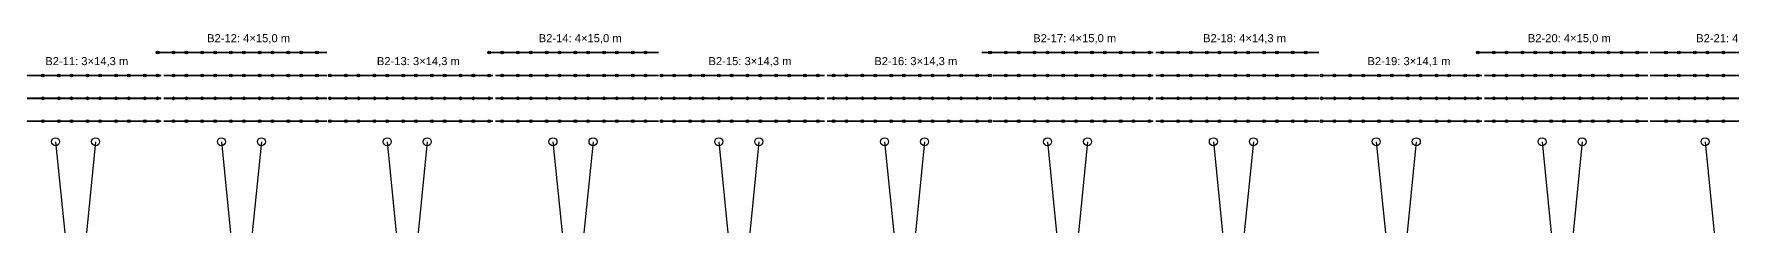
# Model space of a CAD drawing. Header units: millimetres. Extents: x 4893 to 477136, y -248774 to -84814.
# Drawn here: x 178779 to 327279, y -248774 to -231422 of the extents above; entities that cross this region are included whole.
import ezdxf

# ---------------------------------------------------------------- set-up
doc = ezdxf.new("R2010")
doc.units = ezdxf.units.MM
for name, color, linetype in [('GC-BICH NEO', 6, 'Continuous'), ('GC-DAY NEO', 5, 'Continuous'), ('GC-GHI CHU', 2, 'Continuous'), ('GC-HOP 40x60 GIA CUONG', 1, 'Continuous')]:
    doc.layers.add(name, color=color, linetype=linetype)
doc.styles.add('GC_VN', font='arial.ttf')

msp = doc.modelspace()

# ---------------------------------------------------------------- linework, layer by layer
at = {"layer": 'GC-BICH NEO'}
for centre in [(180669, -240814), (184169, -240814), (195169, -240814), (198669, -240814), (209669, -240814), (213169, -240814), (224169, -240814), (227669, -240814), (238669, -240814), (242169, -240814), (253169, -240814), (256669, -240814), (267419, -240814), (270919, -240814), (281919, -240814), (285419, -240814), (296169, -240814), (299669, -240814), (310669, -240814), (314169, -240814), (324919, -240814)]:
    msp.add_circle(centre, 350, dxfattribs=at)
at = {"layer": 'GC-DAY NEO'}
for p, q in [((180669, -240814), (181465, -248774)), ((184169, -240814), (183373, -248774)), ((195169, -240814), (195965, -248774)), ((198669, -240814), (197873, -248774)), ((209669, -240814), (210465, -248774)), ((213169, -240814), (212373, -248774)), ((224169, -240814), (224965, -248774)), ((227669, -240814), (226873, -248774)), ((238669, -240814), (239465, -248774)), ((242169, -240814), (241373, -248774)), ((253169, -240814), (253965, -248774)), ((256669, -240814), (255873, -248774)), ((267419, -240814), (268215, -248774)), ((270919, -240814), (270123, -248774)), ((281919, -240814), (282715, -248774)), ((285419, -240814), (284623, -248774)), ((296169, -240814), (296965, -248774)), ((299669, -240814), (298873, -248774)), ((310669, -240814), (311465, -248774)), ((314169, -240814), (313373, -248774)), ((324919, -240814), (325715, -248774))]:
    msp.add_line(p, q, dxfattribs=at)
at = {"layer": 'GC-HOP 40x60 GIA CUONG', "const_width": 150}
for points in [[(189419, -233032), (204419, -233032)], [(218419, -233032), (233419, -233032)], [(261669, -233032), (276669, -233032)], [(276869, -233032), (291169, -233032)], [(304919, -233032), (319919, -233032)], [(320119, -233032), (334169, -233032)], [(175619, -235032), (189919, -235032)], [(190119, -235032), (204419, -235032)], [(204619, -235032), (218919, -235032)], [(219119, -235032), (233419, -235032)], [(233619, -235032), (247919, -235032)], [(248119, -235032), (262419, -235032)], [(262619, -235032), (276669, -235032)], [(276869, -235032), (291169, -235032)], [(291369, -235032), (305419, -235032)], [(305619, -235032), (319919, -235032)], [(320119, -235032), (334169, -235032)], [(175619, -237032), (189919, -237032)], [(190119, -237032), (204419, -237032)], [(204619, -237032), (218919, -237032)], [(219119, -237032), (233419, -237032)], [(233619, -237032), (247919, -237032)], [(248119, -237032), (262419, -237032)], [(262619, -237032), (276669, -237032)], [(276869, -237032), (291169, -237032)], [(291369, -237032), (305419, -237032)], [(305619, -237032), (319919, -237032)], [(320119, -237032), (334169, -237032)], [(175619, -239032), (189919, -239032)], [(190119, -239032), (204419, -239032)], [(204619, -239032), (218919, -239032)], [(219119, -239032), (233419, -239032)], [(233619, -239032), (247919, -239032)], [(248119, -239032), (262419, -239032)], [(262619, -239032), (276669, -239032)], [(276869, -239032), (291169, -239032)], [(291369, -239032), (305419, -239032)], [(305619, -239032), (319919, -239032)], [(320119, -239032), (334169, -239032)]]:
    msp.add_lwpolyline(points, dxfattribs=at)
at = {"layer": 'GC-HOP 40x60 GIA CUONG'}
for centre in [(189595, -233032), (190985, -233032), (192105, -233032), (193495, -233032), (194615, -233032), (196005, -233032), (197125, -233032), (198515, -233032), (199635, -233032), (201025, -233032), (202145, -233032), (203535, -233032), (218595, -233032), (219715, -233032), (221105, -233032), (222225, -233032), (223615, -233032), (224735, -233032), (226125, -233032), (227245, -233032), (228635, -233032), (229755, -233032), (231145, -233032), (232265, -233032), (262385, -233032), (263775, -233032), (264895, -233032), (266285, -233032), (267405, -233032), (268795, -233032), (269915, -233032), (271305, -233032), (272425, -233032), (273815, -233032), (274935, -233032), (276325, -233032), (277445, -233032), (278835, -233032), (279955, -233032), (281345, -233032), (282465, -233032), (283855, -233032), (284975, -233032), (286365, -233032), (287485, -233032), (288875, -233032), (289995, -233032), (305055, -233032), (306445, -233032), (307565, -233032), (308955, -233032), (310075, -233032), (311465, -233032), (312585, -233032), (313975, -233032), (315095, -233032), (316485, -233032), (317605, -233032), (318995, -233032), (321505, -233032), (322625, -233032), (324015, -233032), (325135, -233032), (326525, -233032), (179555, -235032), (180945, -235032), (182065, -235032), (183455, -235032), (184575, -235032), (185965, -235032), (187085, -235032), (188475, -235032), (189595, -235032), (190985, -235032), (192105, -235032), (193495, -235032), (194615, -235032), (196005, -235032), (197125, -235032), (198515, -235032), (199635, -235032), (201025, -235032), (202145, -235032), (203535, -235032), (204655, -235032), (206045, -235032), (207165, -235032), (208555, -235032), (209675, -235032), (211065, -235032), (212185, -235032), (213575, -235032), (214695, -235032), (216085, -235032), (217205, -235032), (218595, -235032), (219715, -235032), (221105, -235032), (222225, -235032), (223615, -235032), (224735, -235032), (226125, -235032), (227245, -235032), (228635, -235032), (229755, -235032), (231145, -235032), (232265, -235032), (233655, -235032), (234775, -235032), (236165, -235032), (237285, -235032), (238675, -235032), (239795, -235032), (241185, -235032), (242305, -235032), (243695, -235032), (244815, -235032), (246205, -235032), (247325, -235032), (248715, -235032), (249835, -235032), (251225, -235032), (252345, -235032), (253735, -235032), (254855, -235032), (256245, -235032), (257365, -235032), (258755, -235032), (259875, -235032), (261265, -235032), (262385, -235032), (263775, -235032), (264895, -235032), (266285, -235032), (267405, -235032), (268795, -235032), (269915, -235032), (271305, -235032), (272425, -235032), (273815, -235032), (274935, -235032), (276325, -235032), (277445, -235032), (278835, -235032), (279955, -235032), (281345, -235032), (282465, -235032), (283855, -235032), (284975, -235032), (286365, -235032), (287485, -235032), (288875, -235032), (289995, -235032), (291385, -235032), (292505, -235032), (293895, -235032), (295015, -235032), (296405, -235032), (297525, -235032), (298915, -235032), (300035, -235032), (301425, -235032), (302545, -235032), (303935, -235032), (305055, -235032), (306445, -235032), (307565, -235032), (308955, -235032), (310075, -235032), (311465, -235032), (312585, -235032), (313975, -235032), (315095, -235032), (316485, -235032), (317605, -235032), (318995, -235032), (321505, -235032), (322625, -235032), (324015, -235032), (325135, -235032), (326525, -235032), (179555, -237032), (180945, -237032), (182065, -237032), (183455, -237032), (184575, -237032), (185965, -237032), (187085, -237032), (188475, -237032), (189595, -237032), (190985, -237032), (192105, -237032), (193495, -237032), (194615, -237032), (196005, -237032), (197125, -237032), (198515, -237032), (199635, -237032), (201025, -237032), (202145, -237032), (203535, -237032), (204655, -237032), (206045, -237032), (207165, -237032), (208555, -237032), (209675, -237032), (211065, -237032), (212185, -237032), (213575, -237032), (214695, -237032), (216085, -237032), (217205, -237032), (218595, -237032), (219715, -237032), (221105, -237032), (222225, -237032), (223615, -237032), (224735, -237032), (226125, -237032), (227245, -237032), (228635, -237032), (229755, -237032), (231145, -237032), (232265, -237032), (233655, -237032), (234775, -237032), (236165, -237032), (237285, -237032), (238675, -237032), (239795, -237032), (241185, -237032), (242305, -237032), (243695, -237032), (244815, -237032), (246205, -237032), (247325, -237032), (248715, -237032), (249835, -237032), (251225, -237032), (252345, -237032), (253735, -237032), (254855, -237032), (256245, -237032), (257365, -237032), (258755, -237032), (259875, -237032), (261265, -237032), (262385, -237032), (263775, -237032), (264895, -237032), (266285, -237032), (267405, -237032), (268795, -237032), (269915, -237032), (271305, -237032), (272425, -237032), (273815, -237032), (274935, -237032), (276325, -237032), (277445, -237032), (278835, -237032), (279955, -237032), (281345, -237032), (282465, -237032), (283855, -237032), (284975, -237032), (286365, -237032), (287485, -237032), (288875, -237032), (289995, -237032), (291385, -237032), (292505, -237032), (293895, -237032), (295015, -237032), (296405, -237032), (297525, -237032), (298915, -237032), (300035, -237032), (301425, -237032), (302545, -237032), (303935, -237032), (305055, -237032), (306445, -237032), (307565, -237032), (308955, -237032), (310075, -237032), (311465, -237032), (312585, -237032), (313975, -237032), (315095, -237032), (316485, -237032), (317605, -237032), (318995, -237032), (321505, -237032), (322625, -237032), (324015, -237032), (325135, -237032), (326525, -237032), (179555, -239032), (180945, -239032), (182065, -239032), (183455, -239032), (184575, -239032), (185965, -239032), (187085, -239032), (188475, -239032), (189595, -239032), (190985, -239032), (192105, -239032), (193495, -239032), (194615, -239032), (196005, -239032), (197125, -239032), (198515, -239032), (199635, -239032), (201025, -239032), (202145, -239032), (203535, -239032), (204655, -239032), (206045, -239032), (207165, -239032), (208555, -239032), (209675, -239032), (211065, -239032), (212185, -239032), (213575, -239032), (214695, -239032), (216085, -239032), (217205, -239032), (218595, -239032), (219715, -239032), (221105, -239032), (222225, -239032), (223615, -239032), (224735, -239032), (226125, -239032), (227245, -239032), (228635, -239032), (229755, -239032), (231145, -239032), (232265, -239032), (233655, -239032), (234775, -239032), (236165, -239032), (237285, -239032), (238675, -239032), (239795, -239032), (241185, -239032), (242305, -239032), (243695, -239032), (244815, -239032), (246205, -239032), (247325, -239032), (248715, -239032), (249835, -239032), (251225, -239032), (252345, -239032), (253735, -239032), (254855, -239032), (256245, -239032), (257365, -239032), (258755, -239032), (259875, -239032), (261265, -239032), (262385, -239032), (263775, -239032), (264895, -239032), (266285, -239032), (267405, -239032), (268795, -239032), (269915, -239032), (271305, -239032), (272425, -239032), (273815, -239032), (274935, -239032), (276325, -239032), (277445, -239032), (278835, -239032), (279955, -239032), (281345, -239032), (282465, -239032), (283855, -239032), (284975, -239032), (286365, -239032), (287485, -239032), (288875, -239032), (289995, -239032), (291385, -239032), (292505, -239032), (293895, -239032), (295015, -239032), (296405, -239032), (297525, -239032), (298915, -239032), (300035, -239032), (301425, -239032), (302545, -239032), (303935, -239032), (305055, -239032), (306445, -239032), (307565, -239032), (308955, -239032), (310075, -239032), (311465, -239032), (312585, -239032), (313975, -239032), (315095, -239032), (316485, -239032), (317605, -239032), (318995, -239032), (321505, -239032), (322625, -239032), (324015, -239032), (325135, -239032), (326525, -239032)]:
    msp.add_circle(centre, 120, dxfattribs=at)

# ---------------------------------------------------------------- texts
at = {"layer": 'GC-GHI CHU', "style": 'GC_VN'}
for s, p in [('B2-12: 4×15,0 m', (193919, -232132)), ('B2-14: 4×15,0 m', (222919, -232132)), ('B2-17: 4×15,0 m', (266169, -232132)), ('B2-18: 4×14,3 m', (281019, -232132)), ('B2-20: 4×15,0 m', (309419, -232132)), ('B2-21: 4×14,1 m', (324144, -232132)), ('B2-11: 3×14,3 m', (179769, -234132)), ('B2-13: 3×14,3 m', (208769, -234132)), ('B2-15: 3×14,3 m', (237769, -234132)), ('B2-16: 3×14,3 m', (252269, -234132)), ('B2-19: 3×14,1 m', (295394, -234132))]:
    msp.add_text(s, height=700, dxfattribs=at).set_placement(p)

doc.saveas('drawing.dxf')
